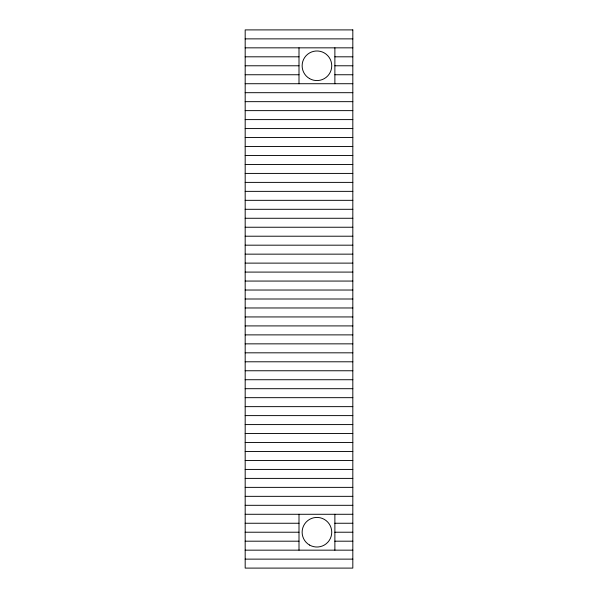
<?xml version="1.0" encoding="UTF-8"?>
<svg xmlns="http://www.w3.org/2000/svg" width="598" height="598" viewBox="0 0 598 598"><rect width="100%" height="100%" fill="white"/><g stroke="black" fill="none" stroke-linecap="round" stroke-linejoin="round"><path stroke-width="0.9" d="M245.18 38.87L352.82 38.87M245.18 47.84L352.82 47.84M245.18 56.81L299 56.81M334.88 56.81L352.82 56.81M245.18 65.78L299 65.78M334.88 65.78L352.82 65.78M245.18 74.75L299 74.75M334.88 74.75L352.82 74.75M245.18 83.72L352.82 83.72M245.18 92.69L352.82 92.69M245.18 101.66L352.82 101.66M245.18 110.63L352.82 110.63M245.18 119.6L352.82 119.6M245.18 128.57L352.82 128.57M245.18 137.54L352.82 137.54M245.18 146.51L352.82 146.51M245.18 155.48L352.82 155.48M245.18 164.45L352.82 164.45M245.18 173.42L352.82 173.42M245.18 182.39L352.82 182.39M245.18 191.36L352.82 191.36M245.18 200.33L352.82 200.33M245.18 209.3L352.82 209.3M245.18 218.27L352.82 218.27M245.18 227.24L352.82 227.24M245.18 236.21L352.82 236.21M245.18 245.18L352.82 245.18M245.18 254.15L352.82 254.15M245.18 263.12L352.82 263.12M245.18 272.09L352.82 272.09M245.18 281.06L352.82 281.06M245.18 290.03L352.82 290.03M245.18 299L352.82 299M245.18 307.97L352.82 307.97M245.18 316.94L352.82 316.94M245.18 325.91L352.82 325.91M245.18 334.88L352.82 334.88M245.18 343.85L352.82 343.85M245.18 352.82L352.82 352.82M245.18 361.79L352.82 361.79M245.18 370.76L352.82 370.76M245.18 379.73L352.82 379.73M245.18 388.7L352.82 388.7M245.18 397.67L352.82 397.67M245.18 406.64L352.82 406.64M245.18 415.61L352.82 415.61M245.18 424.58L352.82 424.58M245.18 433.55L352.82 433.55M245.18 442.52L352.82 442.52M245.18 451.49L352.82 451.49M245.18 460.46L352.82 460.46M245.18 469.43L352.82 469.43M245.18 478.4L352.82 478.4M245.18 487.37L352.82 487.37M245.18 496.34L352.82 496.34M245.18 505.31L352.82 505.31M245.18 514.28L352.82 514.28M245.18 523.25L299 523.25M334.88 523.25L352.82 523.25M245.18 532.22L299 532.22M334.88 532.22L352.82 532.22M245.18 541.19L299 541.19M334.88 541.19L352.82 541.19M245.18 550.16L352.82 550.16M245.18 559.13L352.82 559.13M334.88 47.84L334.88 83.72M334.88 514.28L334.88 550.16M299 47.84L299 83.72M299 514.28L299 550.16M352.82 29.9L245.18 29.9L245.18 568.1L352.82 568.1L352.82 29.9M309.54 78.6A14.801 14.801 0 0 0 331.741 65.78A14.801 14.801 0 0 0 309.54 52.96A14.801 14.801 0 0 0 309.54 78.6M309.54 545.04A14.801 14.801 0 0 0 331.741 532.22A14.801 14.801 0 0 0 309.54 519.4A14.801 14.801 0 0 0 309.54 545.04"/></g></svg>
